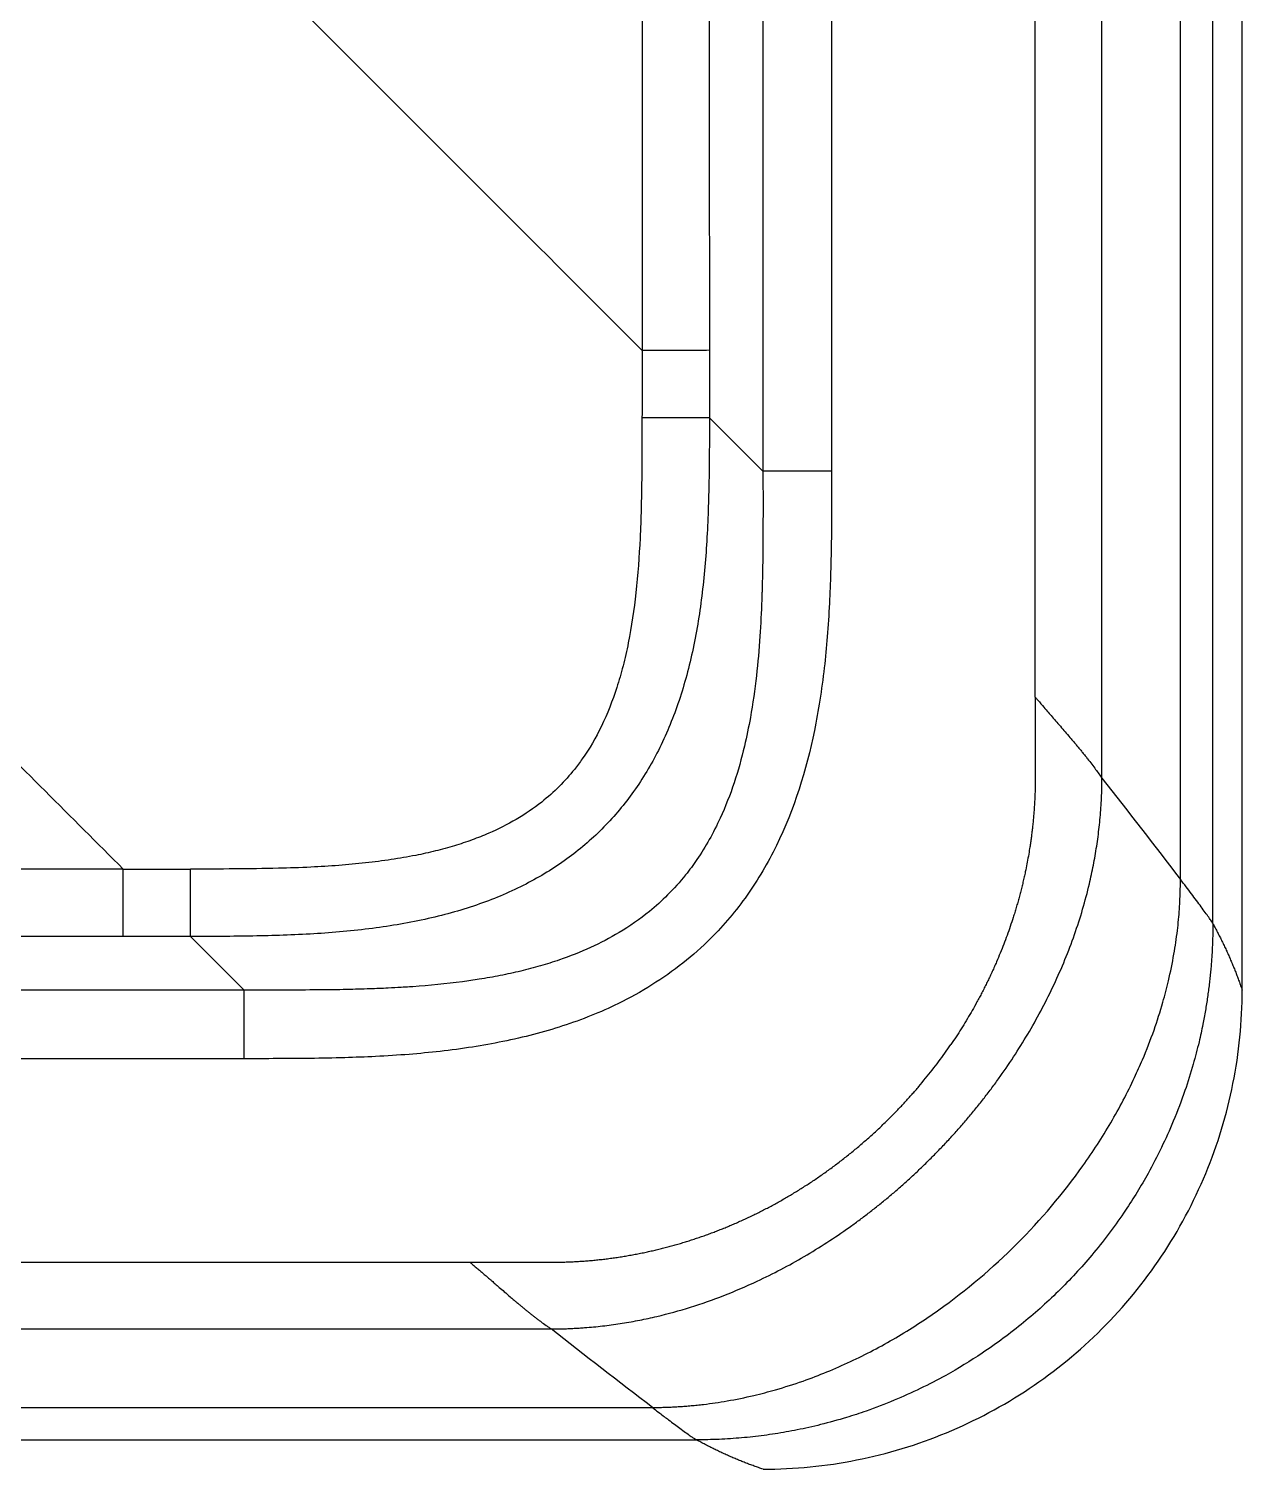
# Model space of a CAD drawing. Extents: x 0 to 84, y -21 to 126.
# Drawn here: x 76.5 to 84.1, y 0 to 9.02 of the extents above; entities that cross this region are included whole.
import ezdxf

# ---------------------------------------------------------------- set-up
doc = ezdxf.new("R2010")
doc.units = 0
doc.header["$MEASUREMENT"] = 0
doc.layers.add('1', color=4, linetype='Continuous')

# ---------------------------------------------------------------- blocks, each defined once
blk = doc.blocks.new('PRODIGY')
at = {"layer": '1', "color": 4, "linetype": 'Continuous', "lineweight": 25}
blk.add_line((84.0966, 2.9993), (84.0966, 75.0504), dxfattribs=at)
at = {"layer": '1', "color": 3, "linetype": 'Continuous', "lineweight": 25}
for p, q in [((83.913, 3.4162), (83.913, 74.6335)), ((83.71, 3.6929), (83.71, 74.3567)), ((83.2188, 4.3259), (83.2188, 73.7237)), ((82.801, 4.8346), (82.801, 73.215)), ((81.0966, 39.0248), (81.0966, 6.248)), ((81.5264, 39.0248), (81.5264, 6.248)), ((80.761, 7.0053), (80.7611, 6.5835)), ((81.0966, 6.248), (80.7611, 6.5835)), ((77.5131, 3.3355), (77.0913, 3.3356)), ((77.8486, 3), (77.5131, 3.3355)), ((77.8486, 3), (66.9523, 3)), ((77.8486, 2.5702), (66.9523, 2.5702)), ((66.3547, 1.2956), (79.262, 1.2956)), ((79.262, 1.2956), (79.3885, 1.2956)), ((79.3885, 1.2956), (79.5151, 1.2956)), ((79.5151, 1.2956), (79.7682, 1.2956)), ((66.3547, 0.8778), (79.7705, 0.8778)), ((66.5575, 0.3868), (80.404, 0.3865)), ((66.4954, 0.1838), (80.6797, 0.1836))]:
    blk.add_line(p, q, dxfattribs=at)
for points, knots in [([(80.3446, 13.6493), (80.344, 13.0941), (80.3435, 12.5383), (80.3428, 11.705), (80.3426, 11.4273), (80.3422, 10.8723), (80.3419, 10.5949), (80.3415, 10.0408), (80.3413, 9.7641), (80.341, 9.2114), (80.3408, 8.9355), (80.3402, 8.1081), (80.3399, 7.5571), (80.3396, 7.005)], [0, 0, 0, 0, 0.25, 0.25, 0.375, 0.375, 0.5, 0.5, 0.625, 0.625, 0.75, 0.75, 1, 1, 1, 1]), ([(80.7584, 13.6497), (80.7588, 12.9772), (80.7594, 11.5664), (80.7602, 9.3516), (80.7607, 7.8093), (80.761, 7.0053)], [0, 0, 0, 0, 0.303642, 0.636975, 1, 1, 1, 1]), ([(77.0606, 12.7004), (76.9089, 12.4733), (76.6059, 12.0196), (76.1101, 11.3685), (75.5857, 10.7405), (75.031, 10.1383), (74.4811, 9.5944), (73.9431, 9.105), (73.4215, 8.6662), (72.8823, 8.2476), (72.3257, 7.8514), (71.7545, 7.4755), (71.3611, 7.2456), (71.1643, 7.1307)], [0, 0, 0, 0, 0.100069, 0.199912, 0.299747, 0.399786, 0.499827, 0.583023, 0.66622, 0.749552, 0.833045, 0.916507, 1, 1, 1, 1]), ([(71.1975, 7.0675), (71.2765, 7.1127), (71.4233, 7.1966), (71.624, 7.3175), (71.7909, 7.4205), (71.9265, 7.5062), (72.1474, 7.6486), (72.5764, 7.9359), (73.1798, 8.3773), (73.8419, 8.9153), (74.4224, 9.4346), (74.9502, 9.9497), (75.4285, 10.4555), (75.8005, 10.8822), (76.0761, 11.2174), (76.2583, 11.4472), (76.3979, 11.6293), (76.5051, 11.7727), (76.5936, 11.893), (76.7012, 12.0422), (76.8269, 12.2214), (76.9707, 12.4312), (77.0698, 12.583), (77.1227, 12.6641)], [0, 0, 0, 0, 0.0332, 0.06162, 0.085456, 0.104689, 0.120112, 0.181264, 0.292929, 0.392545, 0.492182, 0.576755, 0.661373, 0.745915, 0.78311, 0.81961, 0.852831, 0.866768, 0.884899, 0.907265, 0.93387, 0.964718, 1, 1, 1, 1]), ([(80.3396, 7.005), (79.7115, 7.6332), (79.0835, 8.2611), (77.8294, 9.5153), (77.2031, 10.1415), (76.5776, 10.767)], [0, 0, 0, 0, 0.5, 0.5, 1, 1, 1, 1]), ([(77.0916, 3.757), (76.7653, 4.0832), (76.1213, 4.7272), (75.1681, 5.6805), (74.2403, 6.6082), (73.6303, 7.2183), (73.3296, 7.519)], [0, 0, 0, 0, 0.260153, 0.513548, 0.760167, 1, 1, 1, 1]), ([(80.3396, 7.005), (80.3396, 6.9713), (80.3395, 6.9371), (80.3395, 6.8679), (80.3394, 6.8328), (80.3393, 6.7268), (80.3393, 6.6552), (80.3392, 6.5831)], [0, 0, 0, 0, 0.25, 0.25, 0.5, 0.5, 1, 1, 1, 1]), ([(80.761, 7.0053), (80.7393, 7.0052), (80.713, 7.0052), (80.6527, 7.0052), (80.6188, 7.0052), (80.5454, 7.0051), (80.506, 7.0051), (80.4243, 7.0051), (80.382, 7.005), (80.3396, 7.005)], [0, 0, 0, 0, 0.25, 0.25, 0.5, 0.5, 0.75, 0.75, 1, 1, 1, 1]), ([(80.7611, 6.5835), (80.7611, 6.5506), (80.7611, 6.485), (80.7608, 6.387), (80.76, 6.2896), (80.7583, 6.1616), (80.7543, 6.0021), (80.7426, 5.752), (80.7159, 5.4482), (80.6661, 5.1546), (80.6096, 4.932), (80.544, 4.725), (80.4418, 4.4848), (80.2841, 4.2265), (80.0936, 4.0027), (79.8698, 3.8123), (79.6115, 3.6546), (79.3713, 3.5525), (79.1643, 3.4869), (78.9417, 3.4305), (78.648, 3.3806), (78.3442, 3.3539), (78.0941, 3.3423), (77.9025, 3.3375), (77.7091, 3.3356), (77.5789, 3.3355), (77.5131, 3.3355)], [0, 0, 0, 0, 0.018035, 0.035958, 0.053763, 0.071444, 0.106174, 0.141246, 0.208728, 0.273327, 0.304415, 0.334636, 0.392441, 0.447164, 0.500028, 0.552895, 0.607618, 0.665416, 0.695641, 0.726729, 0.791325, 0.858816, 0.8939, 0.928652, 0.963891, 1, 1, 1, 1]), ([(80.7611, 6.5835), (80.7394, 6.5835), (80.7131, 6.5834), (80.6527, 6.5833), (80.6187, 6.5833), (80.5453, 6.5832), (80.5058, 6.5832), (80.424, 6.5831), (80.3816, 6.5831), (80.3392, 6.5831)], [0, 0, 0, 0, 0.25, 0.25, 0.5, 0.5, 0.75, 0.75, 1, 1, 1, 1]), ([(80.3392, 6.5831), (80.3391, 6.4543), (80.3389, 6.2033), (80.3303, 5.8378), (80.3058, 5.4959), (80.2704, 5.2528), (80.2381, 5.1011), (80.221, 5.0299), (80.2022, 4.961), (80.1631, 4.8328), (80.094, 4.6559), (79.997, 4.4877), (79.9048, 4.3646), (79.822, 4.2722), (79.6536, 4.1223), (79.4646, 4.014), (79.2744, 3.9386), (79.1633, 3.9018), (79.0453, 3.8696), (78.9135, 3.8404), (78.7674, 3.8151), (78.6067, 3.7944), (78.4387, 3.7792), (78.2566, 3.7682), (77.9475, 3.7576), (77.6966, 3.7575), (77.5135, 3.7574)], [0, 0, 0, 0, 0.079626, 0.155269, 0.226114, 0.291531, 0.30699, 0.322081, 0.336799, 0.351148, 0.404989, 0.453896, 0.470682, 0.500074, 0.530453, 0.609865, 0.632925, 0.65703, 0.682225, 0.708502, 0.740508, 0.773932, 0.808718, 0.844797, 0.886762, 1, 1, 1, 1]), ([(81.5264, 6.248), (81.5264, 6.1778), (81.5264, 6.0389), (81.5251, 5.8276), (81.521, 5.6222), (81.5131, 5.4158), (81.5003, 5.2166), (81.481, 5.0142), (81.4547, 4.818), (81.387, 4.4389), (81.2559, 4.0154), (81.0365, 3.6411), (80.8911, 3.4524), (80.7587, 3.3083), (80.5974, 3.1648), (80.4023, 3.0276), (80.2082, 2.9205), (80.0199, 2.8373), (79.8434, 2.7734), (79.6587, 2.7195), (79.4701, 2.676), (79.2747, 2.6413), (79.0786, 2.6151), (78.8763, 2.596), (78.677, 2.5833), (78.4705, 2.5755), (78.265, 2.5715), (78.0552, 2.5702), (77.9175, 2.5702), (77.8486, 2.5702)], [0, 0, 0, 0, 0.033953, 0.067193, 0.102173, 0.133328, 0.167101, 0.198718, 0.231654, 0.262796, 0.385052, 0.443203, 0.471754, 0.500107, 0.537764, 0.575972, 0.615204, 0.644796, 0.675448, 0.705957, 0.7378, 0.769017, 0.80192, 0.833439, 0.867278, 0.898502, 0.933415, 0.966672, 1, 1, 1, 1]), ([(81.0966, 6.248), (81.0966, 6.2109), (81.0967, 6.1409), (81.0968, 6.0405), (81.0967, 5.9495), (81.0965, 5.8664), (81.096, 5.791), (81.0953, 5.7233), (81.0945, 5.6631), (81.0935, 5.6104), (81.0925, 5.565), (81.0915, 5.5268), (81.0906, 5.4957), (81.0898, 5.4718), (81.0892, 5.4549), (81.0862, 5.37), (81.0781, 5.2082), (81.0568, 4.9624), (81.0244, 4.7328), (80.9628, 4.4316), (80.8796, 4.1723), (80.7629, 3.9418), (80.6894, 3.8231), (80.6032, 3.7065), (80.505, 3.5967), (80.3678, 3.473), (80.2066, 3.361), (80.016, 3.2618), (79.8495, 3.1962), (79.7025, 3.15), (79.579, 3.1174), (79.4512, 3.0897), (79.3296, 3.0682), (79.1474, 3.0418), (79.0013, 3.0277), (78.8731, 3.0189), (78.8217, 3.0156), (78.7397, 3.0112), (78.6263, 3.0065), (78.4805, 3.0026), (78.301, 3.0002), (78.0867, 2.9997), (77.932, 2.9999), (77.8486, 3)], [0, 0, 0, 0, 0.019916, 0.037663, 0.053967, 0.068854, 0.082349, 0.094475, 0.105254, 0.114705, 0.122845, 0.129689, 0.135249, 0.139537, 0.142562, 0.14433, 0.185238, 0.229663, 0.277, 0.309849, 0.395086, 0.422262, 0.448677, 0.47006, 0.500178, 0.527667, 0.569221, 0.605321, 0.643005, 0.665316, 0.688205, 0.711661, 0.735661, 0.754636, 0.810693, 0.814519, 0.823724, 0.838401, 0.858688, 0.884762, 0.916843, 0.955174, 1, 1, 1, 1]), ([(81.5264, 6.248), (81.4833, 6.248), (81.4402, 6.248), (81.3569, 6.248), (81.3166, 6.248), (81.2417, 6.248), (81.207, 6.248), (81.1455, 6.248), (81.1186, 6.248), (81.0966, 6.248)], [0, 0, 0, 0, 0.25, 0.25, 0.5, 0.5, 0.75, 0.75, 1, 1, 1, 1]), ([(82.801, 4.8346), (82.8009, 4.7924), (82.801, 4.7503), (82.801, 4.6659), (82.801, 4.6237), (82.801, 4.4971), (82.801, 4.413), (82.801, 4.3288)], [0, 0, 0, 0, 0.25, 0.25, 0.5, 0.5, 1, 1, 1, 1]), ([(82.801, 4.8346), (82.8045, 4.8304), (82.813, 4.8201), (82.8282, 4.8021), (82.8497, 4.7767), (82.8741, 4.7483), (82.9016, 4.7165), (82.929, 4.685), (82.9584, 4.651), (82.9883, 4.6164), (83.0083, 4.5932), (83.0183, 4.5815)], [0, 0, 0, 0, 0.049271, 0.119265, 0.210187, 0.346901, 0.454342, 0.586768, 0.721859, 0.859608, 1, 1, 1, 1]), ([(83.0183, 4.5815), (83.0236, 4.5752), (83.0343, 4.5628), (83.0502, 4.5439), (83.0661, 4.525), (83.0819, 4.5058), (83.0976, 4.4865), (83.1133, 4.4671), (83.1326, 4.4427), (83.1546, 4.4143), (83.1784, 4.3828), (83.1996, 4.3536), (83.2126, 4.3349), (83.2188, 4.3259)], [0, 0, 0, 0, 0.073851, 0.148247, 0.22318, 0.298644, 0.374632, 0.451137, 0.528151, 0.661328, 0.784426, 0.897342, 1, 1, 1, 1]), ([(82.1488, 1.9478), (82.1582, 1.9572), (82.1769, 1.9761), (82.2047, 2.0047), (82.2322, 2.0335), (82.2593, 2.0625), (82.2861, 2.0917), (82.3125, 2.1212), (82.3387, 2.1509), (82.3645, 2.1807), (82.3899, 2.2108), (82.4151, 2.2411), (82.4399, 2.2716), (82.4644, 2.3024), (82.4886, 2.3333), (82.5124, 2.3645), (82.5359, 2.3958), (82.5591, 2.4274), (82.6072, 2.4943), (82.6775, 2.5978), (82.7653, 2.7404), (82.8462, 2.8859), (82.9206, 3.0357), (82.9882, 3.1893), (83.048, 3.3463), (83.099, 3.5046), (83.1325, 3.6305), (83.1534, 3.7231), (83.1654, 3.7818), (83.1762, 3.8409), (83.1859, 3.9003), (83.1944, 3.9601), (83.2016, 4.0203), (83.2076, 4.0809), (83.2124, 4.1417), (83.2159, 4.2029), (83.2182, 4.2643), (83.2185, 4.3053), (83.2187, 4.3259)], [0, 0, 0, 0, 0.014932, 0.029835, 0.044709, 0.059558, 0.074382, 0.089182, 0.10396, 0.118717, 0.133455, 0.148175, 0.162878, 0.177566, 0.192239, 0.2069, 0.221551, 0.236192, 0.250825, 0.313932, 0.376503, 0.438647, 0.500497, 0.564051, 0.626802, 0.688906, 0.750518, 0.77289, 0.7953, 0.817757, 0.840267, 0.862842, 0.885496, 0.90824, 0.931071, 0.953964, 0.976922, 1, 1, 1, 1]), ([(82.801, 4.3288), (82.801, 4.318), (82.8009, 4.2964), (82.8003, 4.2639), (82.7994, 4.2314), (82.798, 4.1987), (82.7963, 4.166), (82.7942, 4.1332), (82.7917, 4.1003), (82.7888, 4.0672), (82.7866, 4.0452), (82.7855, 4.0342)], [0, 0, 0, 0, 0.109617, 0.219582, 0.329905, 0.440598, 0.551672, 0.663136, 0.775003, 0.887286, 1, 1, 1, 1]), ([(82.7855, 4.0342), (82.7844, 4.0243), (82.7822, 4.0045), (82.7786, 3.9749), (82.7747, 3.9454), (82.7705, 3.916), (82.765, 3.8803), (82.7579, 3.838), (82.7489, 3.7892), (82.7422, 3.7567), (82.7388, 3.7403)], [0, 0, 0, 0, 0.100429, 0.200619, 0.300576, 0.400308, 0.499816, 0.665154, 0.831854, 1, 1, 1, 1]), ([(77.0916, 3.757), (76.5398, 3.7567), (75.9882, 3.7564), (74.8836, 3.7557), (74.3305, 3.7553), (72.6688, 3.7541), (71.5578, 3.7532), (70.4473, 3.7521)], [0, 0, 0, 0, 0.25, 0.25, 0.5, 0.5, 1, 1, 1, 1]), ([(77.0913, 3.3356), (77.0913, 3.3573), (77.0914, 3.3836), (77.0914, 3.4439), (77.0914, 3.4778), (77.0915, 3.5512), (77.0915, 3.5906), (77.0915, 3.6723), (77.0916, 3.7146), (77.0916, 3.757)], [0, 0, 0, 0, 0.25, 0.25, 0.5, 0.5, 0.75, 0.75, 1, 1, 1, 1]), ([(77.0916, 3.757), (77.1589, 3.7571), (77.2996, 3.7572), (77.4402, 3.7573), (77.5135, 3.7574)], [0, 0, 0, 0, 0.4788857, 1, 1, 1, 1]), ([(77.5131, 3.3355), (77.5131, 3.3572), (77.5132, 3.3835), (77.5133, 3.4439), (77.5133, 3.4779), (77.5134, 3.5513), (77.5134, 3.5908), (77.5135, 3.6726), (77.5135, 3.7149), (77.5135, 3.7574)], [0, 0, 0, 0, 0.25, 0.25, 0.5, 0.5, 0.75, 0.75, 1, 1, 1, 1]), ([(82.7388, 3.7403), (82.7365, 3.7296), (82.7318, 3.708), (82.7244, 3.6758), (82.7167, 3.6437), (82.7086, 3.6117), (82.7001, 3.5799), (82.6914, 3.5483), (82.6822, 3.5168), (82.6728, 3.4854), (82.6604, 3.4458), (82.6446, 3.3981), (82.6249, 3.3423), (82.604, 3.2868), (82.5821, 3.2314), (82.5665, 3.1948), (82.5587, 3.1765)], [0, 0, 0, 0, 0.05588, 0.111659, 0.16734, 0.222924, 0.278409, 0.333799, 0.389104, 0.444333, 0.499495, 0.598925, 0.698658, 0.798729, 0.899166, 1, 1, 1, 1]), ([(80.404, 0.3866), (80.4148, 0.3866), (80.4368, 0.3867), (80.4702, 0.3873), (80.5043, 0.3884), (80.5391, 0.3899), (80.5747, 0.392), (80.611, 0.3946), (80.648, 0.3977), (80.6858, 0.4014), (80.7608, 0.4098), (80.8793, 0.4272), (81.0301, 0.4582), (81.1887, 0.4997), (81.3415, 0.5485), (81.4975, 0.6079), (81.6933, 0.6938), (81.93, 0.8187), (82.2889, 1.0515), (82.6983, 1.3985), (83.0454, 1.8079), (83.278, 2.1669), (83.3967, 2.3921), (83.4838, 2.5874), (83.5445, 2.7437), (83.5972, 2.9089), (83.6387, 3.0674), (83.6695, 3.2174), (83.6884, 3.3458), (83.6984, 3.4402), (83.7038, 3.5062), (83.7074, 3.5702), (83.7096, 3.6322), (83.7099, 3.6729), (83.71, 3.6929)], [0, 0, 0, 0, 0.006359, 0.012863, 0.019514, 0.026311, 0.033256, 0.04035, 0.047591, 0.054983, 0.062524, 0.091723, 0.125041, 0.152501, 0.18756, 0.218819, 0.25008, 0.312585, 0.375093, 0.500002, 0.624908, 0.687415, 0.749921, 0.773567, 0.812442, 0.847939, 0.874961, 0.90821, 0.937477, 0.950799, 0.963709, 0.97621, 0.988306, 1, 1, 1, 1]), ([(83.9131, 3.4162), (83.9112, 3.4197), (83.9079, 3.425), (83.8991, 3.4383), (83.8936, 3.4463), (83.8744, 3.4737), (83.8581, 3.4963), (83.8212, 3.5462), (83.8006, 3.5736), (83.757, 3.6314), (83.7339, 3.6618), (83.7101, 3.6929)], [0, 0, 0, 0, 0.125, 0.125, 0.25, 0.25, 0.5, 0.5, 0.75, 0.75, 1, 1, 1, 1]), ([(77.0913, 3.3356), (75.9097, 3.336), (73.6949, 3.3367), (71.4801, 3.3377), (70.4469, 3.3381)], [0, 0, 0, 0, 0.533514, 1, 1, 1, 1]), ([(83.9129, 3.4162), (83.9128, 3.4043), (83.9128, 3.3804), (83.9121, 3.3443), (83.9111, 3.3076), (83.9096, 3.2704), (83.9077, 3.2327), (83.9053, 3.1944), (83.9024, 3.1557), (83.8989, 3.1165), (83.895, 3.0768), (83.8905, 3.0366), (83.8854, 2.9959), (83.8797, 2.9547), (83.8734, 2.9131), (83.8664, 2.8711), (83.8588, 2.8286), (83.8462, 2.763), (83.8248, 2.6651), (83.7885, 2.526), (83.7364, 2.36), (83.6486, 2.1288), (83.5265, 1.8766), (83.3585, 1.6018), (83.1762, 1.3578), (82.9618, 1.1231), (82.7284, 0.9121), (82.4868, 0.733), (82.2166, 0.5684), (81.9716, 0.45), (81.761, 0.3694), (81.6073, 0.319), (81.4633, 0.2791), (81.337, 0.2508), (81.2419, 0.2329), (81.1727, 0.2214), (81.1032, 0.2114), (81.0332, 0.2029), (80.963, 0.1959), (80.8925, 0.1905), (80.8217, 0.1866), (80.7508, 0.1841), (80.7034, 0.1839), (80.6797, 0.1837)], [0, 0, 0, 0, 0.007017, 0.01414, 0.021369, 0.028704, 0.036145, 0.043692, 0.051345, 0.059105, 0.066971, 0.074943, 0.083021, 0.091206, 0.099497, 0.107894, 0.116398, 0.125008, 0.147357, 0.175664, 0.209932, 0.250164, 0.321785, 0.375182, 0.440354, 0.501506, 0.562786, 0.62611, 0.678932, 0.749666, 0.786565, 0.812171, 0.845278, 0.874853, 0.888645, 0.902466, 0.916315, 0.930191, 0.944096, 0.95803, 0.971991, 0.985981, 1, 1, 1, 1]), ([(83.913, 3.4162), (83.9179, 3.407), (83.9279, 3.3887), (83.9423, 3.3611), (83.9564, 3.3335), (83.9701, 3.3058), (83.9835, 3.2782), (83.9965, 3.2504), (84.0091, 3.2227), (84.0214, 3.1949), (84.0333, 3.1671), (84.0448, 3.1392), (84.0559, 3.1113), (84.0667, 3.0833), (84.077, 3.0553), (84.0871, 3.0273), (84.0934, 3.0086), (84.0966, 2.9993)], [0, 0, 0, 0, 0.0660195, 0.1321316, 0.1983363, 0.2646336, 0.3310235, 0.3975058, 0.4640806, 0.5307477, 0.5975072, 0.664359, 0.731303, 0.7983391, 0.8654674, 0.9326877, 1, 1, 1, 1]), ([(82.5587, 3.1765), (82.5543, 3.1665), (82.5455, 3.1464), (82.532, 3.1165), (82.5181, 3.0867), (82.5039, 3.057), (82.4895, 3.0275), (82.4746, 2.9981), (82.4595, 2.9689), (82.444, 2.9398), (82.424, 2.9032), (82.3992, 2.8592), (82.369, 2.8081), (82.3378, 2.7576), (82.3058, 2.7077), (82.2836, 2.6749), (82.2725, 2.6584)], [0, 0, 0, 0, 0.055417, 0.110838, 0.166268, 0.221713, 0.27718, 0.332673, 0.388199, 0.443763, 0.499374, 0.599431, 0.699487, 0.79958, 0.899742, 1, 1, 1, 1]), ([(77.8486, 2.5702), (77.8486, 2.6144), (77.8486, 2.6594), (77.8486, 2.7461), (77.8486, 2.7878), (77.8486, 2.8635), (77.8486, 2.8975), (77.8486, 2.956), (77.8486, 2.9804), (77.8486, 3)], [0, 0, 0, 0, 0.25, 0.25, 0.5, 0.5, 0.75, 0.75, 1, 1, 1, 1]), ([(81.4381, 1.8245), (81.4483, 1.8315), (81.4687, 1.8456), (81.4989, 1.8671), (81.5288, 1.8888), (81.5585, 1.911), (81.588, 1.9335), (81.6171, 1.9563), (81.646, 1.9794), (81.6746, 2.0029), (81.703, 2.0267), (81.7311, 2.0508), (81.7589, 2.0753), (81.7864, 2.1001), (81.8137, 2.1252), (81.8407, 2.1507), (81.8674, 2.1765), (81.9008, 2.2095), (81.9404, 2.2498), (81.9857, 2.298), (82.03, 2.347), (82.0731, 2.3968), (82.1152, 2.4474), (82.1562, 2.4989), (82.1961, 2.5512), (82.235, 2.6043), (82.26, 2.6404), (82.2725, 2.6584)], [0, 0, 0, 0, 0.031271, 0.062519, 0.093748, 0.124962, 0.156166, 0.187362, 0.218557, 0.249754, 0.280956, 0.312169, 0.343396, 0.374642, 0.40591, 0.437206, 0.468532, 0.499894, 0.555753, 0.611484, 0.667111, 0.722656, 0.778144, 0.833599, 0.889044, 0.944503, 1, 1, 1, 1]), ([(79.7705, 0.8778), (79.7813, 0.8779), (79.8028, 0.878), (79.8349, 0.8786), (79.867, 0.8797), (79.8989, 0.8811), (79.9308, 0.8828), (79.9626, 0.8849), (80.021, 0.8893), (80.1056, 0.8977), (80.2158, 0.9129), (80.3247, 0.9325), (80.4677, 0.9636), (80.6449, 1.0122), (80.8546, 1.0863), (81.0428, 1.1671), (81.2096, 1.25), (81.3553, 1.3308), (81.4981, 1.4187), (81.6113, 1.4955), (81.6969, 1.5576), (81.7561, 1.6023), (81.8146, 1.6481), (81.8723, 1.6951), (81.9292, 1.7433), (81.9853, 1.7926), (82.0407, 1.8432), (82.0953, 1.8948), (82.1309, 1.9301), (82.1488, 1.9478)], [0, 0, 0, 0, 0.012071, 0.024092, 0.036075, 0.048028, 0.059958, 0.071867, 0.083751, 0.125626, 0.167186, 0.208514, 0.249651, 0.331376, 0.41438, 0.49896, 0.560942, 0.623182, 0.685798, 0.748912, 0.776621, 0.804354, 0.832121, 0.859934, 0.8878, 0.915731, 0.943734, 0.971821, 1, 1, 1, 1]), ([(80.9206, 1.5379), (80.9311, 1.5426), (80.9523, 1.5518), (80.9839, 1.5662), (81.0153, 1.5809), (81.0465, 1.596), (81.0776, 1.6114), (81.1085, 1.6272), (81.1393, 1.6433), (81.1699, 1.6598), (81.2003, 1.6767), (81.2306, 1.6939), (81.2607, 1.7115), (81.2907, 1.7294), (81.3205, 1.7477), (81.3502, 1.7664), (81.3797, 1.7854), (81.409, 1.8047), (81.4284, 1.8179), (81.4381, 1.8245)], [0, 0, 0, 0, 0.0585, 0.117003, 0.1755166, 0.2340483, 0.2926056, 0.351196, 0.409827, 0.468506, 0.5272405, 0.586038, 0.6449057, 0.7038512, 0.7628817, 0.8220046, 0.8812271, 0.9405565, 1, 1, 1, 1]), ([(80.6422, 1.4331), (80.6526, 1.4365), (80.6735, 1.4433), (80.7047, 1.4539), (80.7358, 1.4648), (80.7668, 1.4761), (80.7977, 1.4877), (80.8286, 1.4997), (80.8593, 1.5121), (80.89, 1.5248), (80.9104, 1.5335), (80.9206, 1.5379)], [0, 0, 0, 0, 0.110525, 0.221165, 0.331933, 0.442843, 0.553908, 0.665143, 0.776561, 0.888176, 1, 1, 1, 1]), ([(79.7682, 1.2956), (79.7798, 1.2956), (79.803, 1.2957), (79.8378, 1.2964), (79.8726, 1.2975), (79.9074, 1.299), (79.9421, 1.3009), (79.9768, 1.3032), (80.0115, 1.306), (80.0461, 1.3092), (80.0807, 1.3129), (80.1153, 1.3169), (80.1499, 1.3214), (80.1844, 1.3263), (80.2189, 1.3317), (80.2534, 1.3375), (80.2878, 1.3437), (80.3222, 1.3503), (80.3451, 1.355), (80.3566, 1.3574)], [0, 0, 0, 0, 0.058783, 0.117527, 0.176241, 0.234933, 0.293612, 0.352287, 0.410967, 0.469661, 0.528378, 0.587127, 0.645917, 0.704755, 0.763653, 0.822617, 0.881657, 0.940782, 1, 1, 1, 1]), ([(80.3566, 1.3574), (80.3673, 1.3597), (80.3887, 1.3643), (80.4207, 1.3717), (80.4526, 1.3794), (80.4845, 1.3874), (80.5162, 1.3958), (80.5478, 1.4046), (80.5794, 1.4138), (80.6109, 1.4232), (80.6318, 1.4298), (80.6422, 1.4331)], [0, 0, 0, 0, 0.111143, 0.222245, 0.33332, 0.444382, 0.555447, 0.666526, 0.777636, 0.888789, 1, 1, 1, 1]), ([(79.262, 1.2956), (79.2683, 1.2903), (79.2813, 1.2796), (79.3009, 1.2632), (79.3211, 1.2462), (79.3417, 1.2285), (79.3629, 1.2103), (79.3772, 1.198), (79.3844, 1.1917)], [0, 0, 0, 0, 0.154224, 0.313435, 0.477626, 0.64679, 0.820918, 1, 1, 1, 1]), ([(79.3844, 1.1917), (79.3894, 1.1874), (79.4012, 1.1771), (79.4216, 1.1592), (79.4474, 1.1367), (79.4787, 1.1096), (79.5013, 1.0901), (79.5135, 1.0796)], [0, 0, 0, 0, 0.115368, 0.273093, 0.473131, 0.715439, 1, 1, 1, 1]), ([(79.5135, 1.0796), (79.5201, 1.074), (79.5329, 1.063), (79.5517, 1.0471), (79.5695, 1.0322), (79.5865, 1.0181), (79.6025, 1.0049), (79.6176, 0.9926), (79.6318, 0.9811), (79.641, 0.9738), (79.6454, 0.9703)], [0, 0, 0, 0, 0.149634, 0.292203, 0.427721, 0.556209, 0.677679, 0.792137, 0.899579, 1, 1, 1, 1]), ([(79.6454, 0.9703), (79.6505, 0.9663), (79.6606, 0.9583), (79.6759, 0.9465), (79.6914, 0.9347), (79.7126, 0.919), (79.7338, 0.9035), (79.7527, 0.8903), (79.763, 0.883), (79.7681, 0.8794), (79.7705, 0.8777)], [0, 0, 0, 0, 0.122126, 0.245495, 0.370107, 0.495955, 0.752999, 0.877672, 0.944718, 1, 1, 1, 1]), ([(80.4039, 0.3863), (80.4078, 0.3833), (80.4234, 0.3714), (80.4579, 0.3451), (80.5133, 0.3032), (80.5677, 0.2625), (80.6122, 0.2299), (80.6402, 0.2099), (80.6567, 0.1986), (80.6656, 0.1927), (80.6702, 0.1897), (80.6742, 0.1871), (80.6773, 0.1851), (80.6789, 0.184), (80.6796, 0.1835)], [0, 0, 0, 0, 0.031538, 0.125777, 0.282672, 0.502044, 0.627468, 0.752863, 0.84606, 0.877222, 0.912855, 0.938938, 0.971253, 1, 1, 1, 1]), ([(81.0973, 0), (81.088, 0.0032), (81.0692, 0.0095), (81.0412, 0.0195), (81.0132, 0.0298), (80.9852, 0.0405), (80.9573, 0.0516), (80.9295, 0.0631), (80.9016, 0.075), (80.8738, 0.0873), (80.8461, 0.0999), (80.8183, 0.1129), (80.7907, 0.1263), (80.763, 0.14), (80.7354, 0.1542), (80.7079, 0.1686), (80.6895, 0.1786), (80.6803, 0.1836)], [0, 0, 0, 0, 0.067336, 0.134577, 0.201723, 0.268773, 0.335727, 0.402585, 0.469348, 0.536015, 0.602586, 0.669062, 0.735441, 0.801725, 0.867913, 0.934004, 1, 1, 1, 1])]:
    blk.add_open_spline(points, degree=3, knots=knots, dxfattribs=at)
for points in [[(83.2188, 4.3259), (83.3848, 4.1149), (83.5487, 3.9039), (83.7101, 3.6929)], [(80.4039, 0.3863), (80.1928, 0.5478), (79.9817, 0.7117), (79.7706, 0.8778)]]:
    blk.add_open_spline(points, degree=3, dxfattribs=at)
at = {"layer": '1', "color": 4, "linetype": 'Continuous', "lineweight": 25}
blk.add_open_spline([(81.0973, 0), (81.2936, 0), (81.4899, 0.0193), (81.875, 0.0959), (82.2525, 0.2104), (82.7744, 0.4894), (83.2318, 0.8648), (83.6072, 1.3222), (83.8861, 1.8441), (84.0579, 2.4104), (84.0966, 2.8029), (84.0966, 2.9993)], degree=3, knots=[0, 0, 0, 0, 0.125, 0.125, 0.25, 0.375, 0.5, 0.625, 0.75, 0.875, 1, 1, 1, 1], dxfattribs=at)

msp = doc.modelspace()

# ---------------------------------------------------------------- block references
at = {"layer": '1'}
msp.add_blockref('PRODIGY', (0, 0), dxfattribs=at)

doc.saveas('drawing.dxf')
